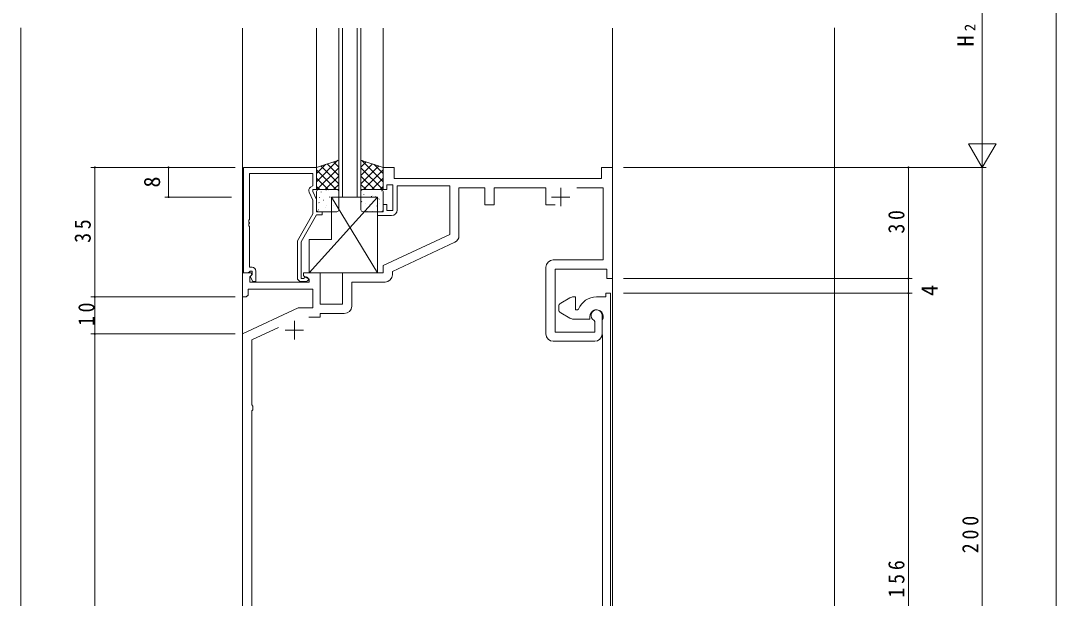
# Model space of a CAD drawing. Units: millimetres, scale not verified. Extents: x -841 to 746, y -594 to 534.
# Drawn here: x -558.2 to -278.2, y 86.1 to 242.3 of the extents above; entities that cross this region are included whole.
import ezdxf
from ezdxf.enums import TextEntityAlignment as Align

# ---------------------------------------------------------------- set-up
doc = ezdxf.new("R2010")
doc.units = ezdxf.units.MM
doc.header["$LTSCALE"] = 2
for name, color, linetype, lineweight in [('0-3_YKK_12', 2, 'Continuous', 9), ('0-4_YSS_K', 3, 'Continuous', 9), ('0-5_YKK_D', 6, 'Continuous', 9), ('0-6_YKK_13', 4, 'Continuous', 9), ('0-7_YKK_11', 7, 'Continuous', 9)]:
    doc.layers.add(name, color=color, linetype=linetype, lineweight=lineweight)
doc.styles.add('ＭＳ ゴシック', font='')
doc.styles.get('ＭＳ ゴシック').set_extended_font_data('MS Gothic')

msp = doc.modelspace()

# ---------------------------------------------------------------- linework, layer by layer
at = {"layer": '0-3_YKK_12'}
for p, q in [((-498.154, 240.333), (-498.154, -72.875)), ((-478.154, 202.626), (-478.154, 240.333)), ((-472.154, 194.627), (-472.154, 240.333)), ((-471.154, 194.627), (-471.154, 240.333)), ((-467.154, 194.627), (-467.154, 240.333)), ((-466.154, 194.627), (-466.154, 240.333)), ((-460.154, 202.627), (-460.154, 240.333)), ((-398.154, 240.333), (-398.154, -72.875)), ((-466.154, 194.627), (-472.154, 194.627))]:
    msp.add_line(p, q, dxfattribs=at)
at = {"layer": '0-4_YSS_K'}
for p, q in [((-558.151, 240.337), (-558.151, -72.873)), ((-338.154, 240.337), (-338.154, -72.873))]:
    msp.add_line(p, q, dxfattribs=at)
at = {"layer": '0-5_YKK_D'}
for p, q in [((-298.151, 210.024), (-298.151, 266.227)), ((-278.151, -217.973), (-278.151, 265.227)), ((-298.151, 202.624), (-298.151, 215.441)), ((-298.151, 202.624), (-301.851, 209.032)), ((-294.451, 209.032), (-301.851, 209.032)), ((-298.151, 202.624), (-294.451, 209.032)), ((-500.154, 202.627), (-539.154, 202.627)), ((-538.154, 202.627), (-538.154, 167.627)), ((-501.154, 202.627), (-519.154, 202.627)), ((-518.154, 202.627), (-518.154, 194.627)), ((-395.154, 202.624), (-317.151, 202.624)), ((-335.154, 202.624), (-297.151, 202.624)), ((-335.154, 202.624), (-297.151, 202.624)), ((-318.151, 202.624), (-318.151, 172.627)), ((-298.151, 2.623), (-298.151, 202.624)), ((-501.154, 194.627), (-519.154, 194.627)), ((-395.154, 172.627), (-317.151, 172.627)), ((-395.154, 172.627), (-317.151, 172.627)), ((-318.151, 172.627), (-318.151, 168.623)), ((-395.154, 168.623), (-317.151, 168.623)), ((-395.154, 168.623), (-317.151, 168.623)), ((-318.151, 168.623), (-318.151, 12.622)), ((-500.154, 167.627), (-539.154, 167.627)), ((-500.154, 167.627), (-539.154, 167.627)), ((-538.154, 167.627), (-538.154, 157.627)), ((-500.154, 157.627), (-539.154, 157.627)), ((-500.154, 157.627), (-539.154, 157.627)), ((-538.154, 157.627), (-538.154, 2.627))]:
    msp.add_line(p, q, dxfattribs=at)
for centre, start, end in [((-538.154, 202.627), 90, 270), ((-538.154, 202.627), 270, 90), ((-518.154, 202.627), 90, 270), ((-518.154, 202.627), 270, 90), ((-318.151, 202.624), 90, 270), ((-318.151, 202.624), 270, 90), ((-518.154, 194.627), 90, 270), ((-518.154, 194.627), 270, 90), ((-318.151, 172.627), 90, 270), ((-318.151, 172.627), 90, 270), ((-318.151, 172.627), 270, 90), ((-318.151, 172.627), 270, 90), ((-318.151, 168.623), 90, 270), ((-318.151, 168.623), 90, 270), ((-318.151, 168.623), 270, 90), ((-318.151, 168.623), 270, 90), ((-538.154, 167.627), 90, 270), ((-538.154, 167.627), 90, 270), ((-538.154, 167.627), 270, 90), ((-538.154, 167.627), 270, 90), ((-538.154, 157.627), 90, 270), ((-538.154, 157.627), 90, 270), ((-538.154, 157.627), 270, 90), ((-538.154, 157.627), 270, 90)]:
    msp.add_arc(centre, 0.128, start, end, dxfattribs=at)
at = {"layer": '0-6_YKK_13'}
for p, q in [((-472.374, 204.554), (-478.154, 198.774)), ((-465.932, 204.552), (-460.154, 198.774)), ((-475.742, 203.431), (-478.154, 201.019)), ((-478.154, 201.961), (-472.82, 196.627)), ((-472.154, 202.529), (-478.056, 196.627)), ((-476.969, 203.022), (-472.154, 198.206)), ((-475.286, 203.583), (-472.154, 200.451)), ((-473.602, 204.144), (-472.154, 202.697)), ((-464.707, 204.144), (-466.158, 202.693)), ((-463.023, 203.583), (-466.158, 200.448)), ((-461.339, 203.022), (-466.158, 198.203)), ((-466.158, 202.532), (-460.252, 196.627)), ((-460.154, 201.961), (-465.488, 196.627)), ((-462.565, 203.43), (-460.154, 201.019)), ((-478.154, 199.716), (-475.065, 196.627)), ((-472.154, 200.284), (-475.811, 196.627)), ((-466.158, 200.287), (-462.497, 196.627)), ((-460.154, 199.716), (-463.243, 196.627)), ((-478.154, 197.471), (-477.31, 196.627)), ((-478.154, 191.127), (-478.154, 196.127)), ((-477.654, 196.627), (-472.654, 196.627)), ((-476.916, 196.006), (-476.872, 195.982)), ((-475.524, 196.532), (-475.517, 196.525)), ((-474.84, 196.439), (-474.796, 196.415)), ((-472.154, 198.039), (-473.566, 196.627)), ((-472.154, 196.127), (-472.154, 191.127)), ((-466.158, 198.042), (-464.742, 196.627)), ((-466.158, 196.127), (-466.158, 191.127)), ((-460.654, 196.627), (-465.658, 196.627)), ((-460.154, 197.471), (-460.998, 196.627)), ((-460.619, 196.297), (-460.663, 196.273)), ((-460.154, 191.127), (-460.154, 196.127)), ((-461.654, 194.627), (-480.154, 174.127)), ((-477.343, 194.549), (-477.336, 194.542)), ((-476.273, 193.815), (-476.229, 193.791)), ((-474.625, 194.66), (-474.578, 194.571)), ((-474.248, 194.549), (-474.204, 194.525)), ((-474.154, 194.627), (-461.654, 174.127)), ((-473.582, 194.365), (-473.575, 194.357)), ((-472.172, 194.981), (-472.154, 194.972)), ((-465.955, 193.382), (-465.999, 193.358)), ((-465.363, 195.272), (-465.407, 195.248)), ((-463.287, 194.84), (-463.331, 194.816)), ((-462.967, 194.995), (-462.974, 194.988)), ((-462.221, 194.789), (-462.268, 194.701)), ((-461.262, 194.106), (-461.306, 194.082)), ((-477.706, 191.191), (-477.663, 191.167)), ((-472.654, 190.627), (-477.654, 190.627)), ((-477.514, 193.135), (-477.468, 193.047)), ((-475.682, 191.925), (-475.638, 191.901)), ((-475.368, 192.345), (-475.361, 192.337)), ((-473.605, 192.357), (-473.561, 192.333)), ((-465.658, 190.627), (-460.654, 190.627)), ((-464.909, 192.827), (-464.915, 192.82)), ((-464.521, 190.758), (-464.565, 190.734)), ((-463.93, 192.648), (-463.974, 192.624)), ((-463.123, 190.808), (-463.129, 190.8)), ((-461.853, 192.216), (-461.897, 192.192)), ((-461.148, 193.012), (-461.155, 193.005))]:
    msp.add_line(p, q, dxfattribs=at)
for points in [[(-472.154, 204.627), (-478.154, 202.627), (-478.154, 196.627), (-472.154, 196.627)], [(-466.158, 204.627), (-460.154, 202.627), (-460.154, 196.627), (-466.158, 196.627)], [(-474.154, 194.627), (-461.654, 194.627), (-461.654, 174.127), (-480.154, 174.127), (-480.154, 183.127), (-474.154, 183.127)]]:
    msp.add_lwpolyline(points, close=True, dxfattribs=at)
for centre, start, end in [((-477.654, 196.127), 90, 180), ((-472.654, 196.127), 0, 90), ((-465.658, 196.127), 90, 180), ((-460.654, 196.127), 0, 90), ((-477.654, 191.127), 180, 270), ((-472.654, 191.127), 270, 0), ((-465.658, 191.127), 180, 270), ((-460.654, 191.127), 270, 0)]:
    msp.add_arc(centre, 0.5, start, end, dxfattribs=at)
at = {"layer": '0-7_YKK_11'}
for p, q in [((-412.154, 197.127), (-412.154, 192.127)), ((-414.654, 194.627), (-409.654, 194.627)), ((-416.154, 175.627), (-416.154, 157.627)), ((-482.354, 171.826), (-480.954, 171.826)), ((-412.155, 165.912), (-409.655, 167.355)), ((-412.655, 164.201), (-412.655, 165.046)), ((-409.655, 161.891), (-412.155, 163.335)), ((-400.954, 157.627), (-400.954, 162.627)), ((-484.154, 161.127), (-484.154, 156.127)), ((-486.654, 158.627), (-481.654, 158.627)), ((-414.154, 155.627), (-402.954, 155.627))]:
    msp.add_line(p, q, dxfattribs=at)
for points in [[(-497.954, 202.626), (-497.954, 174.126), (-496.624, 174.126), (-496.324, 174.426), (-496.124, 174.626), (-495.554, 174.626), (-495.554, 173.7), (-496.128, 173.126), (-495.377, 171.826), (-494.554, 171.826), (-494.554, 174.626)], [(-481.453, 172.759), (-481.702, 172.626), (-482.354, 172.626), (-482.354, 182.551), (-478.154, 189.826), (-476.654, 189.826), (-476.654, 190.626), (-478.154, 190.626), (-478.154, 193.981), (-479.154, 196.126), (-479.154, 196.626), (-478.154, 196.626), (-478.154, 202.626), (-497.954, 202.626)], [(-403.062, 161.256), (-402.884, 160.982), (-402.884, 158.127), (-413.654, 158.127), (-413.654, 175.127), (-399.654, 175.127), (-399.654, 172.627), (-398.154, 172.627), (-398.154, 202.627), (-401.154, 202.627), (-401.154, 199.627), (-457.154, 199.627), (-457.154, 202.627), (-460.154, 202.627), (-460.154, 196.627), (-459.154, 196.627), (-459.154, 197.927), (-457.554, 197.927), (-457.554, 191.027), (-459.154, 191.027), (-459.154, 192.627), (-460.154, 192.627), (-460.154, 190.627), (-461.654, 190.627), (-461.654, 189.627), (-457.854, 189.627)], [(-495.554, 175.626), (-496.324, 175.626), (-496.324, 186.668), (-496.444, 186.851), (-496.444, 187.401), (-496.324, 187.584), (-496.324, 187.668), (-496.444, 187.851), (-496.444, 188.401), (-496.324, 188.584), (-496.324, 200.996), (-479.154, 200.996), (-479.154, 197.626), (-479.781, 197.264)], [(-456.354, 191.127), (-456.354, 197.627), (-442.154, 197.627), (-442.154, 184.52), (-460.154, 176.127), (-460.154, 174.127), (-471.154, 174.127), (-471.154, 165.627), (-477.154, 165.627), (-477.154, 174.127), (-481.654, 174.127), (-481.654, 173.327), (-480.154, 172.461), (-480.154, 171.627), (-496.224, 171.627), (-496.224, 173.033), (-495.644, 173.613), (-495.854, 174.127), (-498.154, 174.127), (-498.154, 167.627), (-497.154, 167.627), (-496.654, 168.127), (-496.654, 169.697), (-479.154, 169.697), (-479.154, 164.627), (-483.142, 164.627), (-498.154, 157.627), (-498.154, 2.627)], [(-439.654, 184.202), (-439.654, 197.127), (-432.654, 197.127), (-432.654, 192.527), (-430.154, 192.527), (-430.154, 197.127), (-416.154, 197.127), (-416.154, 192.527), (-413.604, 192.527)], [(-407.805, 197.127), (-400.654, 197.127), (-400.654, 177.627), (-414.154, 177.627)], [(-480.187, 195.975), (-479.154, 193.76), (-479.154, 190.094), (-483.354, 182.819), (-483.354, 172.826)], [(-457.654, 173.627), (-457.654, 174.534), (-440.809, 182.389)], [(-468.654, 165.127), (-468.654, 171.627), (-459.654, 171.627)], [(-398.655, 168.623), (-398.655, 2.623), (-402.655, 2.623), (-402.655, 6.123), (-401.855, 6.123), (-401.655, 4.123), (-400.585, 4.123), (-400.585, 11.623), (-401.655, 11.623), (-401.855, 9.623), (-402.655, 9.623), (-402.655, 11.623)], [(-402.455, 167.623), (-399.955, 167.623), (-399.955, 168.623), (-398.655, 168.623)], [(-408.655, 167.623), (-408.155, 167.623), (-408.155, 164.123), (-407.646, 164.123), (-407.368, 164.311)], [(-480.293, 162.127), (-477.154, 162.127), (-477.154, 163.127), (-470.654, 163.127)], [(-404.255, 162.323), (-404.255, 161.623), (-408.655, 161.623)], [(-401.655, 12.623), (-400.855, 12.623), (-400.855, 157.37), (-400.895, 157.52), (-400.9, 157.528), (-400.91, 157.545), (-400.915, 157.554), (-400.955, 157.704), (-400.955, 161.242), (-400.912, 161.396)], [(-480.484, 6.737), (-480.084, 6.247), (-480.084, 5.127), (-495.654, 5.127), (-495.654, 36.833), (-495.391, 37.131), (-495.391, 38.123), (-495.654, 38.421), (-495.654, 46.833), (-495.391, 47.131), (-495.391, 48.123), (-495.654, 48.421), (-495.654, 136.833), (-495.391, 137.131), (-495.391, 138.123), (-495.654, 138.421), (-495.654, 156.034), (-488.453, 159.392)]]:
    msp.add_lwpolyline(points, dxfattribs=at)
for centre, radius, start, end in [((-479.281, 196.398), 1, 120.00002, 205.00002), ((-457.854, 191.127), 1.5, 270, 359.99998), ((-441.654, 184.202), 2, 295, 0), ((-414.154, 175.627), 2, 90, 179.99998), ((-495.554, 174.626), 1, 0, 89.99998), ((-459.654, 173.627), 2, 270, 359.99998), ((-482.354, 172.826), 1, 180, 269.99998), ((-480.954, 172.426), 0.6, 270.00002, 146.25102), ((-411.655, 165.046), 1, 119.99997, 180), ((-408.655, 165.623), 2, 89.99997, 119.99998), ((-402.455, 162.323), 5.3, 89.99998, 157.97569), ((-470.654, 165.127), 2, 270, 359.99998), ((-411.655, 164.201), 1, 179.99998, 240.00002), ((-402.455, 162.323), 1.8, 328.99727, 179.99998), ((-402.454, 162.627), 1.5, 0.00002, 246.07405), ((-408.655, 163.623), 2, 240, 270.00002), ((-414.154, 157.627), 2, 180, 269.99998), ((-402.954, 157.627), 2, 270, 359.99998)]:
    msp.add_arc(centre, radius, start, end, dxfattribs=at)

# ---------------------------------------------------------------- texts
at = {"layer": '0-5_YKK_D', "color": 4, "style": 'ＭＳ ゴシック'}
msp.add_text('2', height=2.933, rotation=90, dxfattribs=at).set_placement((-299.151, 239.475), align=Align.BOTTOM_LEFT)
at = {"layer": '0-5_YKK_D', "color": 7, "style": 'ＭＳ ゴシック'}
for s, p in [('H', (-299.151, 235.335)), ('8', (-519.154, 197.187)), ('4', (-308.922, 167.889))]:
    msp.add_text(s, height=4.399, rotation=90, dxfattribs=at).set_placement(p, align=Align.BOTTOM_LEFT)
at = {"layer": '0-5_YKK_D', "color": 7, "char_height": 4.399, "attachment_point": 7, "rotation": 90, "style": 'ＭＳ ゴシック'}
for s, insert in [('\\T1.36;\\W0.9;30', (-319.151, 184.745)), ('\\T1.36;\\W0.9;35', (-539.154, 182.247)), ('\\T1.36;\\W0.9;10', (-538.154, 159.747)), ('\\T1.38;\\W0.9;200', (-299.151, 98.304)), ('\\T1.38;\\W0.9;156', (-319.151, 86.303))]:
    msp.add_mtext(s, dxfattribs=dict(at, insert=insert))

doc.saveas('drawing.dxf')
